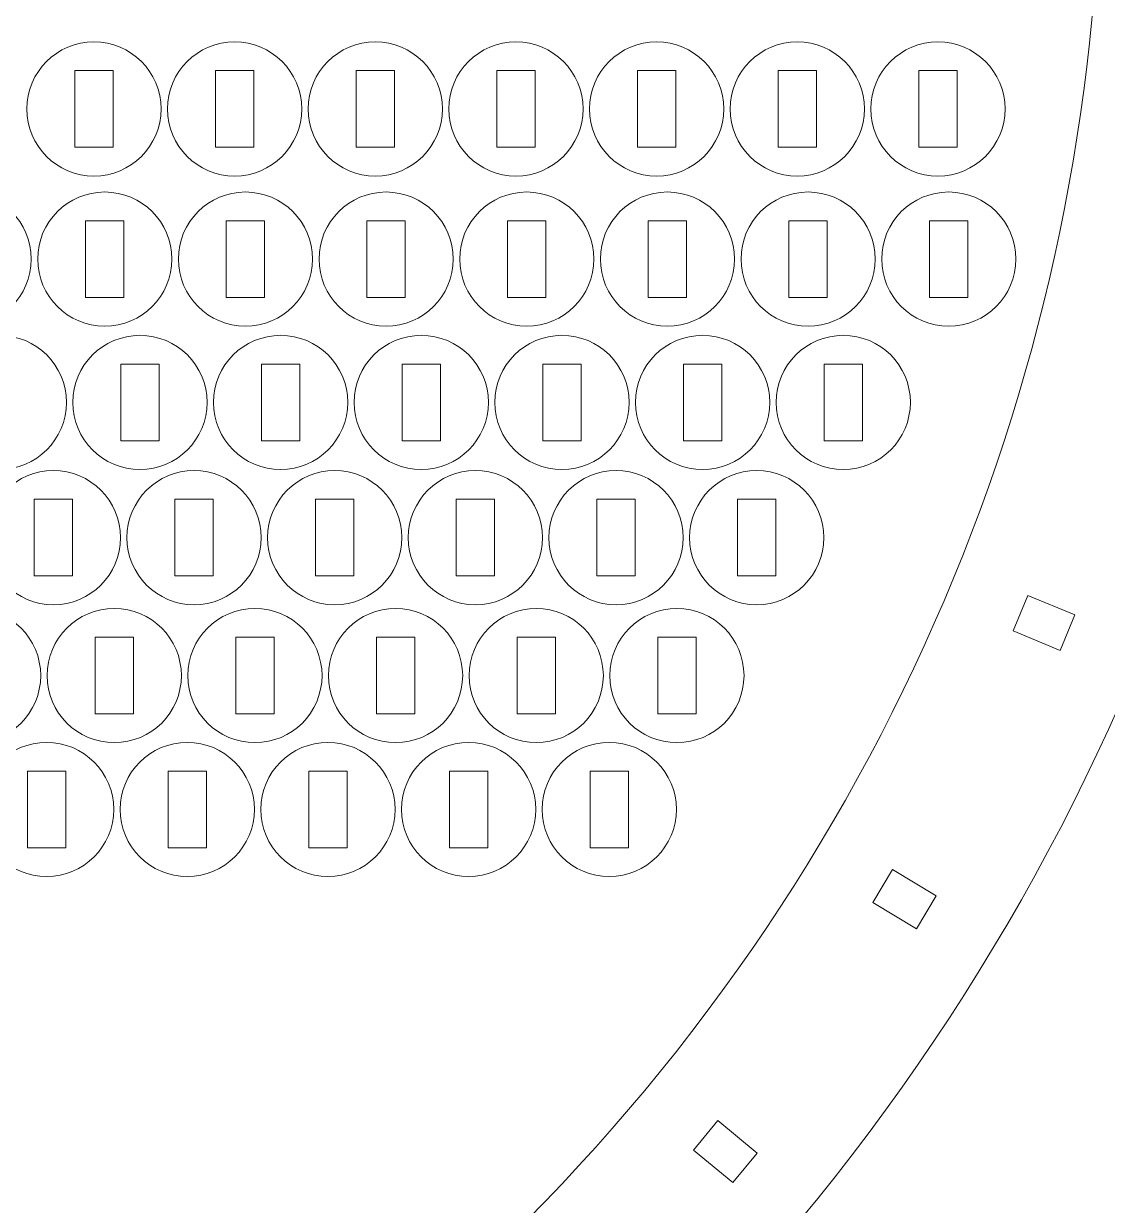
# Model space of a CAD drawing. Header units: millimetres. Extents: x -335 to 313, y -342 to 319.
# Drawn here: x -72.6 to 12.2, y -256.8 to -164.4 of the extents above; entities that cross this region are included whole.
import ezdxf

# ---------------------------------------------------------------- set-up
doc = ezdxf.new("R2010")
doc.units = ezdxf.units.MM
doc.header["$MEASUREMENT"] = 0
doc.layers.add('Camada 1', color=7, linetype='Continuous')

msp = doc.modelspace()

# ---------------------------------------------------------------- linework, layer by layer
at = {"layer": 'Camada 1', "lineweight": 20}
for points in [[(-44.0981, -10.5652), (-120.6587, 43.7807), (-226.7795, 25.7721), (-281.1255, -50.7885), (-281.1255, -50.7885), (-335.4714, -127.349), (-317.4631, -233.4698), (-240.9026, -287.8158), (-240.9026, -287.8158), (-164.342, -342.162), (-58.2213, -324.1537), (-3.8751, -247.5934), (-3.8751, -247.5934), (50.4711, -171.0329), (32.463, -64.912), (-44.0981, -10.5652)], [(-16.7808, -238.4322), (-66.0675, -307.8649), (-162.3086, -324.1967), (-231.7415, -274.9101), (-231.7415, -274.9101), (-301.1743, -225.6236), (-317.5062, -129.3825), (-268.2197, -59.9496), (-268.2197, -59.9496), (-218.9332, 9.4834), (-122.6921, 25.8154), (-53.2585, -23.4715), (-53.2585, -23.4715), (16.1742, -72.7583), (32.5058, -168.9994), (-16.7808, -238.4322)], [(-67.1062, -165.7797), (-70.0057, -165.7797), (-72.3562, -168.1302), (-72.3562, -171.0297), (-72.3562, -171.0297), (-72.3562, -173.9292), (-70.0057, -176.2797), (-67.1062, -176.2797), (-67.1062, -176.2797), (-64.2067, -176.2797), (-61.8562, -173.9292), (-61.8562, -171.0297), (-61.8562, -171.0297), (-61.8562, -168.1302), (-64.2067, -165.7797), (-67.1062, -165.7797)], [(-56.0995, -165.7797), (-58.999, -165.7797), (-61.3495, -168.1302), (-61.3495, -171.0297), (-61.3495, -171.0297), (-61.3495, -173.9292), (-58.999, -176.2797), (-56.0995, -176.2797), (-56.0995, -176.2797), (-53.2, -176.2797), (-50.8495, -173.9292), (-50.8495, -171.0297), (-50.8495, -171.0297), (-50.8495, -168.1302), (-53.2, -165.7797), (-56.0995, -165.7797)], [(-45.0928, -165.7797), (-47.9923, -165.7797), (-50.3428, -168.1302), (-50.3428, -171.0297), (-50.3428, -171.0297), (-50.3428, -173.9292), (-47.9923, -176.2797), (-45.0928, -176.2797), (-45.0928, -176.2797), (-42.1933, -176.2797), (-39.8428, -173.9292), (-39.8428, -171.0297), (-39.8428, -171.0297), (-39.8428, -168.1302), (-42.1933, -165.7797), (-45.0928, -165.7797)], [(-34.0861, -165.7797), (-36.9856, -165.7797), (-39.3361, -168.1302), (-39.3361, -171.0297), (-39.3361, -171.0297), (-39.3361, -173.9292), (-36.9856, -176.2797), (-34.0861, -176.2797), (-34.0861, -176.2797), (-31.1866, -176.2797), (-28.8361, -173.9292), (-28.8361, -171.0297), (-28.8361, -171.0297), (-28.8361, -168.1302), (-31.1866, -165.7797), (-34.0861, -165.7797)], [(-23.0794, -165.7797), (-25.9789, -165.7797), (-28.3294, -168.1302), (-28.3294, -171.0297), (-28.3294, -171.0297), (-28.3294, -173.9292), (-25.9789, -176.2797), (-23.0794, -176.2797), (-23.0794, -176.2797), (-20.1799, -176.2797), (-17.8294, -173.9292), (-17.8294, -171.0297), (-17.8294, -171.0297), (-17.8294, -168.1302), (-20.1799, -165.7797), (-23.0794, -165.7797)], [(-12.0727, -165.7797), (-14.9722, -165.7797), (-17.3227, -168.1302), (-17.3227, -171.0297), (-17.3227, -171.0297), (-17.3227, -173.9292), (-14.9722, -176.2797), (-12.0727, -176.2797), (-12.0727, -176.2797), (-9.1732, -176.2797), (-6.8227, -173.9292), (-6.8227, -171.0297), (-6.8227, -171.0297), (-6.8227, -168.1302), (-9.1732, -165.7797), (-12.0727, -165.7797)], [(-1.066, -165.7797), (-3.9655, -165.7797), (-6.316, -168.1302), (-6.316, -171.0297), (-6.316, -171.0297), (-6.316, -173.9292), (-3.9655, -176.2797), (-1.066, -176.2797), (-1.066, -176.2797), (1.8335, -176.2797), (4.184, -173.9292), (4.184, -171.0297), (4.184, -171.0297), (4.184, -168.1302), (1.8335, -165.7797), (-1.066, -165.7797)], [(-65.6062, -168.0297), (-65.6062, -168.0297), (-68.6062, -168.0297), (-68.6062, -168.0297), (-68.6062, -168.0297), (-68.6062, -168.0297), (-68.6062, -174.0297), (-68.6062, -174.0297), (-68.6062, -174.0297), (-68.6062, -174.0297), (-65.6062, -174.0297), (-65.6062, -174.0297), (-65.6062, -174.0297), (-65.6062, -174.0297), (-65.6062, -168.0297), (-65.6062, -168.0297)], [(-54.5995, -168.0297), (-54.5995, -168.0297), (-57.5995, -168.0297), (-57.5995, -168.0297), (-57.5995, -168.0297), (-57.5995, -168.0297), (-57.5995, -174.0297), (-57.5995, -174.0297), (-57.5995, -174.0297), (-57.5995, -174.0297), (-54.5995, -174.0297), (-54.5995, -174.0297), (-54.5995, -174.0297), (-54.5995, -174.0297), (-54.5995, -168.0297), (-54.5995, -168.0297)], [(-43.5928, -168.0297), (-43.5928, -168.0297), (-46.5928, -168.0297), (-46.5928, -168.0297), (-46.5928, -168.0297), (-46.5928, -168.0297), (-46.5928, -174.0297), (-46.5928, -174.0297), (-46.5928, -174.0297), (-46.5928, -174.0297), (-43.5928, -174.0297), (-43.5928, -174.0297), (-43.5928, -174.0297), (-43.5928, -174.0297), (-43.5928, -168.0297), (-43.5928, -168.0297)], [(-32.5861, -168.0297), (-32.5861, -168.0297), (-35.5861, -168.0297), (-35.5861, -168.0297), (-35.5861, -168.0297), (-35.5861, -168.0297), (-35.5861, -174.0297), (-35.5861, -174.0297), (-35.5861, -174.0297), (-35.5861, -174.0297), (-32.5861, -174.0297), (-32.5861, -174.0297), (-32.5861, -174.0297), (-32.5861, -174.0297), (-32.5861, -168.0297), (-32.5861, -168.0297)], [(-21.5794, -168.0297), (-21.5794, -168.0297), (-24.5794, -168.0297), (-24.5794, -168.0297), (-24.5794, -168.0297), (-24.5794, -168.0297), (-24.5794, -174.0297), (-24.5794, -174.0297), (-24.5794, -174.0297), (-24.5794, -174.0297), (-21.5794, -174.0297), (-21.5794, -174.0297), (-21.5794, -174.0297), (-21.5794, -174.0297), (-21.5794, -168.0297), (-21.5794, -168.0297)], [(-10.5727, -168.0297), (-10.5727, -168.0297), (-13.5727, -168.0297), (-13.5727, -168.0297), (-13.5727, -168.0297), (-13.5727, -168.0297), (-13.5727, -174.0297), (-13.5727, -174.0297), (-13.5727, -174.0297), (-13.5727, -174.0297), (-10.5727, -174.0297), (-10.5727, -174.0297), (-10.5727, -174.0297), (-10.5727, -174.0297), (-10.5727, -168.0297), (-10.5727, -168.0297)], [(0.434, -168.0297), (0.434, -168.0297), (-2.566, -168.0297), (-2.566, -168.0297), (-2.566, -168.0297), (-2.566, -168.0297), (-2.566, -174.0297), (-2.566, -174.0297), (-2.566, -174.0297), (-2.566, -174.0297), (0.434, -174.0297), (0.434, -174.0297), (0.434, -174.0297), (0.434, -174.0297), (0.434, -168.0297), (0.434, -168.0297)], [(-77.2662, -177.5272), (-80.1657, -177.5272), (-82.5162, -179.8777), (-82.5162, -182.7772), (-82.5162, -182.7772), (-82.5162, -185.6767), (-80.1657, -188.0272), (-77.2662, -188.0272), (-77.2662, -188.0272), (-74.3667, -188.0272), (-72.0162, -185.6767), (-72.0162, -182.7772), (-72.0162, -182.7772), (-72.0162, -179.8777), (-74.3667, -177.5272), (-77.2662, -177.5272)], [(-66.2595, -177.5272), (-69.159, -177.5272), (-71.5095, -179.8777), (-71.5095, -182.7772), (-71.5095, -182.7772), (-71.5095, -185.6767), (-69.159, -188.0272), (-66.2595, -188.0272), (-66.2595, -188.0272), (-63.36, -188.0272), (-61.0095, -185.6767), (-61.0095, -182.7772), (-61.0095, -182.7772), (-61.0095, -179.8777), (-63.36, -177.5272), (-66.2595, -177.5272)], [(-55.2528, -177.5272), (-58.1523, -177.5272), (-60.5028, -179.8777), (-60.5028, -182.7772), (-60.5028, -182.7772), (-60.5028, -185.6767), (-58.1523, -188.0272), (-55.2528, -188.0272), (-55.2528, -188.0272), (-52.3533, -188.0272), (-50.0028, -185.6767), (-50.0028, -182.7772), (-50.0028, -182.7772), (-50.0028, -179.8777), (-52.3533, -177.5272), (-55.2528, -177.5272)], [(-44.2461, -177.5272), (-47.1456, -177.5272), (-49.4961, -179.8777), (-49.4961, -182.7772), (-49.4961, -182.7772), (-49.4961, -185.6767), (-47.1456, -188.0272), (-44.2461, -188.0272), (-44.2461, -188.0272), (-41.3466, -188.0272), (-38.9961, -185.6767), (-38.9961, -182.7772), (-38.9961, -182.7772), (-38.9961, -179.8777), (-41.3466, -177.5272), (-44.2461, -177.5272)], [(-33.2394, -177.5272), (-36.1389, -177.5272), (-38.4894, -179.8777), (-38.4894, -182.7772), (-38.4894, -182.7772), (-38.4894, -185.6767), (-36.1389, -188.0272), (-33.2394, -188.0272), (-33.2394, -188.0272), (-30.3399, -188.0272), (-27.9894, -185.6767), (-27.9894, -182.7772), (-27.9894, -182.7772), (-27.9894, -179.8777), (-30.3399, -177.5272), (-33.2394, -177.5272)], [(-22.2327, -177.5272), (-25.1322, -177.5272), (-27.4827, -179.8777), (-27.4827, -182.7772), (-27.4827, -182.7772), (-27.4827, -185.6767), (-25.1322, -188.0272), (-22.2327, -188.0272), (-22.2327, -188.0272), (-19.3332, -188.0272), (-16.9827, -185.6767), (-16.9827, -182.7772), (-16.9827, -182.7772), (-16.9827, -179.8777), (-19.3332, -177.5272), (-22.2327, -177.5272)], [(-11.226, -177.5272), (-14.1255, -177.5272), (-16.476, -179.8777), (-16.476, -182.7772), (-16.476, -182.7772), (-16.476, -185.6767), (-14.1255, -188.0272), (-11.226, -188.0272), (-11.226, -188.0272), (-8.3265, -188.0272), (-5.976, -185.6767), (-5.976, -182.7772), (-5.976, -182.7772), (-5.976, -179.8777), (-8.3265, -177.5272), (-11.226, -177.5272)], [(-0.2193, -177.5272), (-3.1188, -177.5272), (-5.4693, -179.8777), (-5.4693, -182.7772), (-5.4693, -182.7772), (-5.4693, -185.6767), (-3.1188, -188.0272), (-0.2193, -188.0272), (-0.2193, -188.0272), (2.6802, -188.0272), (5.0307, -185.6767), (5.0307, -182.7772), (5.0307, -182.7772), (5.0307, -179.8777), (2.6802, -177.5272), (-0.2193, -177.5272)], [(-64.7595, -179.7772), (-64.7595, -179.7772), (-67.7595, -179.7772), (-67.7595, -179.7772), (-67.7595, -179.7772), (-67.7595, -179.7772), (-67.7595, -185.7772), (-67.7595, -185.7772), (-67.7595, -185.7772), (-67.7595, -185.7772), (-64.7595, -185.7772), (-64.7595, -185.7772), (-64.7595, -185.7772), (-64.7595, -185.7772), (-64.7595, -179.7772), (-64.7595, -179.7772)], [(-53.7528, -179.7772), (-53.7528, -179.7772), (-56.7528, -179.7772), (-56.7528, -179.7772), (-56.7528, -179.7772), (-56.7528, -179.7772), (-56.7528, -185.7772), (-56.7528, -185.7772), (-56.7528, -185.7772), (-56.7528, -185.7772), (-53.7528, -185.7772), (-53.7528, -185.7772), (-53.7528, -185.7772), (-53.7528, -185.7772), (-53.7528, -179.7772), (-53.7528, -179.7772)], [(-42.7461, -179.7772), (-42.7461, -179.7772), (-45.7461, -179.7772), (-45.7461, -179.7772), (-45.7461, -179.7772), (-45.7461, -179.7772), (-45.7461, -185.7772), (-45.7461, -185.7772), (-45.7461, -185.7772), (-45.7461, -185.7772), (-42.7461, -185.7772), (-42.7461, -185.7772), (-42.7461, -185.7772), (-42.7461, -185.7772), (-42.7461, -179.7772), (-42.7461, -179.7772)], [(-31.7394, -179.7772), (-31.7394, -179.7772), (-34.7394, -179.7772), (-34.7394, -179.7772), (-34.7394, -179.7772), (-34.7394, -179.7772), (-34.7394, -185.7772), (-34.7394, -185.7772), (-34.7394, -185.7772), (-34.7394, -185.7772), (-31.7394, -185.7772), (-31.7394, -185.7772), (-31.7394, -185.7772), (-31.7394, -185.7772), (-31.7394, -179.7772), (-31.7394, -179.7772)], [(-20.7327, -179.7772), (-20.7327, -179.7772), (-23.7327, -179.7772), (-23.7327, -179.7772), (-23.7327, -179.7772), (-23.7327, -179.7772), (-23.7327, -185.7772), (-23.7327, -185.7772), (-23.7327, -185.7772), (-23.7327, -185.7772), (-20.7327, -185.7772), (-20.7327, -185.7772), (-20.7327, -185.7772), (-20.7327, -185.7772), (-20.7327, -179.7772), (-20.7327, -179.7772)], [(-9.726, -179.7772), (-9.726, -179.7772), (-12.726, -179.7772), (-12.726, -179.7772), (-12.726, -179.7772), (-12.726, -179.7772), (-12.726, -185.7772), (-12.726, -185.7772), (-12.726, -185.7772), (-12.726, -185.7772), (-9.726, -185.7772), (-9.726, -185.7772), (-9.726, -185.7772), (-9.726, -185.7772), (-9.726, -179.7772), (-9.726, -179.7772)], [(1.2807, -179.7772), (1.2807, -179.7772), (-1.7193, -179.7772), (-1.7193, -179.7772), (-1.7193, -179.7772), (-1.7193, -179.7772), (-1.7193, -185.7772), (-1.7193, -185.7772), (-1.7193, -185.7772), (-1.7193, -185.7772), (1.2807, -185.7772), (1.2807, -185.7772), (1.2807, -185.7772), (1.2807, -185.7772), (1.2807, -179.7772), (1.2807, -179.7772)], [(-74.5145, -188.7456), (-77.414, -188.7456), (-79.7645, -191.0961), (-79.7645, -193.9956), (-79.7645, -193.9956), (-79.7645, -196.8951), (-77.414, -199.2456), (-74.5145, -199.2456), (-74.5145, -199.2456), (-71.615, -199.2456), (-69.2645, -196.8951), (-69.2645, -193.9956), (-69.2645, -193.9956), (-69.2645, -191.0961), (-71.615, -188.7456), (-74.5145, -188.7456)], [(-63.5078, -188.7456), (-66.4073, -188.7456), (-68.7578, -191.0961), (-68.7578, -193.9956), (-68.7578, -193.9956), (-68.7578, -196.8951), (-66.4073, -199.2456), (-63.5078, -199.2456), (-63.5078, -199.2456), (-60.6083, -199.2456), (-58.2578, -196.8951), (-58.2578, -193.9956), (-58.2578, -193.9956), (-58.2578, -191.0961), (-60.6083, -188.7456), (-63.5078, -188.7456)], [(-52.5011, -188.7456), (-55.4006, -188.7456), (-57.7511, -191.0961), (-57.7511, -193.9956), (-57.7511, -193.9956), (-57.7511, -196.8951), (-55.4006, -199.2456), (-52.5011, -199.2456), (-52.5011, -199.2456), (-49.6016, -199.2456), (-47.2511, -196.8951), (-47.2511, -193.9956), (-47.2511, -193.9956), (-47.2511, -191.0961), (-49.6016, -188.7456), (-52.5011, -188.7456)], [(-41.4944, -188.7456), (-44.3939, -188.7456), (-46.7444, -191.0961), (-46.7444, -193.9956), (-46.7444, -193.9956), (-46.7444, -196.8951), (-44.3939, -199.2456), (-41.4944, -199.2456), (-41.4944, -199.2456), (-38.5949, -199.2456), (-36.2444, -196.8951), (-36.2444, -193.9956), (-36.2444, -193.9956), (-36.2444, -191.0961), (-38.5949, -188.7456), (-41.4944, -188.7456)], [(-30.4877, -188.7456), (-33.3872, -188.7456), (-35.7377, -191.0961), (-35.7377, -193.9956), (-35.7377, -193.9956), (-35.7377, -196.8951), (-33.3872, -199.2456), (-30.4877, -199.2456), (-30.4877, -199.2456), (-27.5882, -199.2456), (-25.2377, -196.8951), (-25.2377, -193.9956), (-25.2377, -193.9956), (-25.2377, -191.0961), (-27.5882, -188.7456), (-30.4877, -188.7456)], [(-19.481, -188.7456), (-22.3805, -188.7456), (-24.731, -191.0961), (-24.731, -193.9956), (-24.731, -193.9956), (-24.731, -196.8951), (-22.3805, -199.2456), (-19.481, -199.2456), (-19.481, -199.2456), (-16.5815, -199.2456), (-14.231, -196.8951), (-14.231, -193.9956), (-14.231, -193.9956), (-14.231, -191.0961), (-16.5815, -188.7456), (-19.481, -188.7456)], [(-8.4743, -188.7456), (-11.3738, -188.7456), (-13.7243, -191.0961), (-13.7243, -193.9956), (-13.7243, -193.9956), (-13.7243, -196.8951), (-11.3738, -199.2456), (-8.4743, -199.2456), (-8.4743, -199.2456), (-5.5748, -199.2456), (-3.2243, -196.8951), (-3.2243, -193.9956), (-3.2243, -193.9956), (-3.2243, -191.0961), (-5.5748, -188.7456), (-8.4743, -188.7456)], [(-62.0078, -190.9956), (-62.0078, -190.9956), (-65.0078, -190.9956), (-65.0078, -190.9956), (-65.0078, -190.9956), (-65.0078, -190.9956), (-65.0078, -196.9956), (-65.0078, -196.9956), (-65.0078, -196.9956), (-65.0078, -196.9956), (-62.0078, -196.9956), (-62.0078, -196.9956), (-62.0078, -196.9956), (-62.0078, -196.9956), (-62.0078, -190.9956), (-62.0078, -190.9956)], [(-51.0011, -190.9956), (-51.0011, -190.9956), (-54.0011, -190.9956), (-54.0011, -190.9956), (-54.0011, -190.9956), (-54.0011, -190.9956), (-54.0011, -196.9956), (-54.0011, -196.9956), (-54.0011, -196.9956), (-54.0011, -196.9956), (-51.0011, -196.9956), (-51.0011, -196.9956), (-51.0011, -196.9956), (-51.0011, -196.9956), (-51.0011, -190.9956), (-51.0011, -190.9956)], [(-39.9944, -190.9956), (-39.9944, -190.9956), (-42.9944, -190.9956), (-42.9944, -190.9956), (-42.9944, -190.9956), (-42.9944, -190.9956), (-42.9944, -196.9956), (-42.9944, -196.9956), (-42.9944, -196.9956), (-42.9944, -196.9956), (-39.9944, -196.9956), (-39.9944, -196.9956), (-39.9944, -196.9956), (-39.9944, -196.9956), (-39.9944, -190.9956), (-39.9944, -190.9956)], [(-28.9877, -190.9956), (-28.9877, -190.9956), (-31.9877, -190.9956), (-31.9877, -190.9956), (-31.9877, -190.9956), (-31.9877, -190.9956), (-31.9877, -196.9956), (-31.9877, -196.9956), (-31.9877, -196.9956), (-31.9877, -196.9956), (-28.9877, -196.9956), (-28.9877, -196.9956), (-28.9877, -196.9956), (-28.9877, -196.9956), (-28.9877, -190.9956), (-28.9877, -190.9956)], [(-17.981, -190.9956), (-17.981, -190.9956), (-20.981, -190.9956), (-20.981, -190.9956), (-20.981, -190.9956), (-20.981, -190.9956), (-20.981, -196.9956), (-20.981, -196.9956), (-20.981, -196.9956), (-20.981, -196.9956), (-17.981, -196.9956), (-17.981, -196.9956), (-17.981, -196.9956), (-17.981, -196.9956), (-17.981, -190.9956), (-17.981, -190.9956)], [(-6.9743, -190.9956), (-6.9743, -190.9956), (-9.9743, -190.9956), (-9.9743, -190.9956), (-9.9743, -190.9956), (-9.9743, -190.9956), (-9.9743, -196.9956), (-9.9743, -196.9956), (-9.9743, -196.9956), (-9.9743, -196.9956), (-6.9743, -196.9956), (-6.9743, -196.9956), (-6.9743, -196.9956), (-6.9743, -196.9956), (-6.9743, -190.9956), (-6.9743, -190.9956)], [(-70.2812, -199.329), (-73.1807, -199.329), (-75.5312, -201.6795), (-75.5312, -204.579), (-75.5312, -204.579), (-75.5312, -207.4785), (-73.1807, -209.829), (-70.2812, -209.829), (-70.2812, -209.829), (-67.3817, -209.829), (-65.0312, -207.4785), (-65.0312, -204.579), (-65.0312, -204.579), (-65.0312, -201.6795), (-67.3817, -199.329), (-70.2812, -199.329)], [(-59.2745, -199.329), (-62.174, -199.329), (-64.5245, -201.6795), (-64.5245, -204.579), (-64.5245, -204.579), (-64.5245, -207.4785), (-62.174, -209.829), (-59.2745, -209.829), (-59.2745, -209.829), (-56.375, -209.829), (-54.0245, -207.4785), (-54.0245, -204.579), (-54.0245, -204.579), (-54.0245, -201.6795), (-56.375, -199.329), (-59.2745, -199.329)], [(-48.2678, -199.329), (-51.1673, -199.329), (-53.5178, -201.6795), (-53.5178, -204.579), (-53.5178, -204.579), (-53.5178, -207.4785), (-51.1673, -209.829), (-48.2678, -209.829), (-48.2678, -209.829), (-45.3683, -209.829), (-43.0178, -207.4785), (-43.0178, -204.579), (-43.0178, -204.579), (-43.0178, -201.6795), (-45.3683, -199.329), (-48.2678, -199.329)], [(-37.2611, -199.329), (-40.1606, -199.329), (-42.5111, -201.6795), (-42.5111, -204.579), (-42.5111, -204.579), (-42.5111, -207.4785), (-40.1606, -209.829), (-37.2611, -209.829), (-37.2611, -209.829), (-34.3616, -209.829), (-32.0111, -207.4785), (-32.0111, -204.579), (-32.0111, -204.579), (-32.0111, -201.6795), (-34.3616, -199.329), (-37.2611, -199.329)], [(-26.2544, -199.329), (-29.1539, -199.329), (-31.5044, -201.6795), (-31.5044, -204.579), (-31.5044, -204.579), (-31.5044, -207.4785), (-29.1539, -209.829), (-26.2544, -209.829), (-26.2544, -209.829), (-23.3549, -209.829), (-21.0044, -207.4785), (-21.0044, -204.579), (-21.0044, -204.579), (-21.0044, -201.6795), (-23.3549, -199.329), (-26.2544, -199.329)], [(-15.2477, -199.329), (-18.1472, -199.329), (-20.4977, -201.6795), (-20.4977, -204.579), (-20.4977, -204.579), (-20.4977, -207.4785), (-18.1472, -209.829), (-15.2477, -209.829), (-15.2477, -209.829), (-12.3482, -209.829), (-9.9977, -207.4785), (-9.9977, -204.579), (-9.9977, -204.579), (-9.9977, -201.6795), (-12.3482, -199.329), (-15.2477, -199.329)], [(-68.7812, -201.579), (-68.7812, -201.579), (-71.7812, -201.579), (-71.7812, -201.579), (-71.7812, -201.579), (-71.7812, -201.579), (-71.7812, -207.579), (-71.7812, -207.579), (-71.7812, -207.579), (-71.7812, -207.579), (-68.7812, -207.579), (-68.7812, -207.579), (-68.7812, -207.579), (-68.7812, -207.579), (-68.7812, -201.579), (-68.7812, -201.579)], [(-57.7745, -201.579), (-57.7745, -201.579), (-60.7745, -201.579), (-60.7745, -201.579), (-60.7745, -201.579), (-60.7745, -201.579), (-60.7745, -207.579), (-60.7745, -207.579), (-60.7745, -207.579), (-60.7745, -207.579), (-57.7745, -207.579), (-57.7745, -207.579), (-57.7745, -207.579), (-57.7745, -207.579), (-57.7745, -201.579), (-57.7745, -201.579)], [(-46.7678, -201.579), (-46.7678, -201.579), (-49.7678, -201.579), (-49.7678, -201.579), (-49.7678, -201.579), (-49.7678, -201.579), (-49.7678, -207.579), (-49.7678, -207.579), (-49.7678, -207.579), (-49.7678, -207.579), (-46.7678, -207.579), (-46.7678, -207.579), (-46.7678, -207.579), (-46.7678, -207.579), (-46.7678, -201.579), (-46.7678, -201.579)], [(-35.7611, -201.579), (-35.7611, -201.579), (-38.7611, -201.579), (-38.7611, -201.579), (-38.7611, -201.579), (-38.7611, -201.579), (-38.7611, -207.579), (-38.7611, -207.579), (-38.7611, -207.579), (-38.7611, -207.579), (-35.7611, -207.579), (-35.7611, -207.579), (-35.7611, -207.579), (-35.7611, -207.579), (-35.7611, -201.579), (-35.7611, -201.579)], [(-24.7544, -201.579), (-24.7544, -201.579), (-27.7544, -201.579), (-27.7544, -201.579), (-27.7544, -201.579), (-27.7544, -201.579), (-27.7544, -207.579), (-27.7544, -207.579), (-27.7544, -207.579), (-27.7544, -207.579), (-24.7544, -207.579), (-24.7544, -207.579), (-24.7544, -207.579), (-24.7544, -207.579), (-24.7544, -201.579), (-24.7544, -201.579)], [(-13.7477, -201.579), (-13.7477, -201.579), (-16.7477, -201.579), (-16.7477, -201.579), (-16.7477, -201.579), (-16.7477, -201.579), (-16.7477, -207.579), (-16.7477, -207.579), (-16.7477, -207.579), (-16.7477, -207.579), (-13.7477, -207.579), (-13.7477, -207.579), (-13.7477, -207.579), (-13.7477, -207.579), (-13.7477, -201.579), (-13.7477, -201.579)], [(8.5091, -213.4002), (8.5091, -213.4002), (4.8139, -211.8688), (4.8139, -211.8688), (4.8139, -211.8688), (4.8139, -211.8688), (5.9625, -209.0974), (5.9625, -209.0974), (5.9625, -209.0974), (5.9625, -209.0974), (9.6577, -210.6288), (9.6577, -210.6288), (9.6577, -210.6288), (9.6577, -210.6288), (8.5091, -213.4002), (8.5091, -213.4002)], [(-76.5254, -210.124), (-79.4249, -210.124), (-81.7754, -212.4745), (-81.7754, -215.374), (-81.7754, -215.374), (-81.7754, -218.2735), (-79.4249, -220.624), (-76.5254, -220.624), (-76.5254, -220.624), (-73.6259, -220.624), (-71.2754, -218.2735), (-71.2754, -215.374), (-71.2754, -215.374), (-71.2754, -212.4745), (-73.6259, -210.124), (-76.5254, -210.124)], [(-65.5187, -210.124), (-68.4182, -210.124), (-70.7687, -212.4745), (-70.7687, -215.374), (-70.7687, -215.374), (-70.7687, -218.2735), (-68.4182, -220.624), (-65.5187, -220.624), (-65.5187, -220.624), (-62.6192, -220.624), (-60.2687, -218.2735), (-60.2687, -215.374), (-60.2687, -215.374), (-60.2687, -212.4745), (-62.6192, -210.124), (-65.5187, -210.124)], [(-54.512, -210.124), (-57.4115, -210.124), (-59.762, -212.4745), (-59.762, -215.374), (-59.762, -215.374), (-59.762, -218.2735), (-57.4115, -220.624), (-54.512, -220.624), (-54.512, -220.624), (-51.6125, -220.624), (-49.262, -218.2735), (-49.262, -215.374), (-49.262, -215.374), (-49.262, -212.4745), (-51.6125, -210.124), (-54.512, -210.124)], [(-43.5053, -210.124), (-46.4048, -210.124), (-48.7553, -212.4745), (-48.7553, -215.374), (-48.7553, -215.374), (-48.7553, -218.2735), (-46.4048, -220.624), (-43.5053, -220.624), (-43.5053, -220.624), (-40.6058, -220.624), (-38.2553, -218.2735), (-38.2553, -215.374), (-38.2553, -215.374), (-38.2553, -212.4745), (-40.6058, -210.124), (-43.5053, -210.124)], [(-32.4986, -210.124), (-35.3981, -210.124), (-37.7486, -212.4745), (-37.7486, -215.374), (-37.7486, -215.374), (-37.7486, -218.2735), (-35.3981, -220.624), (-32.4986, -220.624), (-32.4986, -220.624), (-29.5991, -220.624), (-27.2486, -218.2735), (-27.2486, -215.374), (-27.2486, -215.374), (-27.2486, -212.4745), (-29.5991, -210.124), (-32.4986, -210.124)], [(-21.4919, -210.124), (-24.3914, -210.124), (-26.7419, -212.4745), (-26.7419, -215.374), (-26.7419, -215.374), (-26.7419, -218.2735), (-24.3914, -220.624), (-21.4919, -220.624), (-21.4919, -220.624), (-18.5924, -220.624), (-16.2419, -218.2735), (-16.2419, -215.374), (-16.2419, -215.374), (-16.2419, -212.4745), (-18.5924, -210.124), (-21.4919, -210.124)], [(-64.0187, -212.374), (-64.0187, -212.374), (-67.0187, -212.374), (-67.0187, -212.374), (-67.0187, -212.374), (-67.0187, -212.374), (-67.0187, -218.374), (-67.0187, -218.374), (-67.0187, -218.374), (-67.0187, -218.374), (-64.0187, -218.374), (-64.0187, -218.374), (-64.0187, -218.374), (-64.0187, -218.374), (-64.0187, -212.374), (-64.0187, -212.374)], [(-53.012, -212.374), (-53.012, -212.374), (-56.012, -212.374), (-56.012, -212.374), (-56.012, -212.374), (-56.012, -212.374), (-56.012, -218.374), (-56.012, -218.374), (-56.012, -218.374), (-56.012, -218.374), (-53.012, -218.374), (-53.012, -218.374), (-53.012, -218.374), (-53.012, -218.374), (-53.012, -212.374), (-53.012, -212.374)], [(-42.0053, -212.374), (-42.0053, -212.374), (-45.0053, -212.374), (-45.0053, -212.374), (-45.0053, -212.374), (-45.0053, -212.374), (-45.0053, -218.374), (-45.0053, -218.374), (-45.0053, -218.374), (-45.0053, -218.374), (-42.0053, -218.374), (-42.0053, -218.374), (-42.0053, -218.374), (-42.0053, -218.374), (-42.0053, -212.374), (-42.0053, -212.374)], [(-30.9986, -212.374), (-30.9986, -212.374), (-33.9986, -212.374), (-33.9986, -212.374), (-33.9986, -212.374), (-33.9986, -212.374), (-33.9986, -218.374), (-33.9986, -218.374), (-33.9986, -218.374), (-33.9986, -218.374), (-30.9986, -218.374), (-30.9986, -218.374), (-30.9986, -218.374), (-30.9986, -218.374), (-30.9986, -212.374), (-30.9986, -212.374)], [(-19.9919, -212.374), (-19.9919, -212.374), (-22.9919, -212.374), (-22.9919, -212.374), (-22.9919, -212.374), (-22.9919, -212.374), (-22.9919, -218.374), (-22.9919, -218.374), (-22.9919, -218.374), (-22.9919, -218.374), (-19.9919, -218.374), (-19.9919, -218.374), (-19.9919, -218.374), (-19.9919, -218.374), (-19.9919, -212.374), (-19.9919, -212.374)], [(-70.8104, -220.6015), (-73.7099, -220.6015), (-76.0604, -222.952), (-76.0604, -225.8515), (-76.0604, -225.8515), (-76.0604, -228.751), (-73.7099, -231.1015), (-70.8104, -231.1015), (-70.8104, -231.1015), (-67.9109, -231.1015), (-65.5604, -228.751), (-65.5604, -225.8515), (-65.5604, -225.8515), (-65.5604, -222.952), (-67.9109, -220.6015), (-70.8104, -220.6015)], [(-59.8037, -220.6015), (-62.7032, -220.6015), (-65.0537, -222.952), (-65.0537, -225.8515), (-65.0537, -225.8515), (-65.0537, -228.751), (-62.7032, -231.1015), (-59.8037, -231.1015), (-59.8037, -231.1015), (-56.9042, -231.1015), (-54.5537, -228.751), (-54.5537, -225.8515), (-54.5537, -225.8515), (-54.5537, -222.952), (-56.9042, -220.6015), (-59.8037, -220.6015)], [(-48.797, -220.6015), (-51.6965, -220.6015), (-54.047, -222.952), (-54.047, -225.8515), (-54.047, -225.8515), (-54.047, -228.751), (-51.6965, -231.1015), (-48.797, -231.1015), (-48.797, -231.1015), (-45.8975, -231.1015), (-43.547, -228.751), (-43.547, -225.8515), (-43.547, -225.8515), (-43.547, -222.952), (-45.8975, -220.6015), (-48.797, -220.6015)], [(-37.7903, -220.6015), (-40.6898, -220.6015), (-43.0403, -222.952), (-43.0403, -225.8515), (-43.0403, -225.8515), (-43.0403, -228.751), (-40.6898, -231.1015), (-37.7903, -231.1015), (-37.7903, -231.1015), (-34.8908, -231.1015), (-32.5403, -228.751), (-32.5403, -225.8515), (-32.5403, -225.8515), (-32.5403, -222.952), (-34.8908, -220.6015), (-37.7903, -220.6015)], [(-26.7836, -220.6015), (-29.6831, -220.6015), (-32.0336, -222.952), (-32.0336, -225.8515), (-32.0336, -225.8515), (-32.0336, -228.751), (-29.6831, -231.1015), (-26.7836, -231.1015), (-26.7836, -231.1015), (-23.8841, -231.1015), (-21.5336, -228.751), (-21.5336, -225.8515), (-21.5336, -225.8515), (-21.5336, -222.952), (-23.8841, -220.6015), (-26.7836, -220.6015)], [(-69.3104, -222.8515), (-69.3104, -222.8515), (-72.3104, -222.8515), (-72.3104, -222.8515), (-72.3104, -222.8515), (-72.3104, -222.8515), (-72.3104, -228.8515), (-72.3104, -228.8515), (-72.3104, -228.8515), (-72.3104, -228.8515), (-69.3104, -228.8515), (-69.3104, -228.8515), (-69.3104, -228.8515), (-69.3104, -228.8515), (-69.3104, -222.8515), (-69.3104, -222.8515)], [(-58.3037, -222.8515), (-58.3037, -222.8515), (-61.3037, -222.8515), (-61.3037, -222.8515), (-61.3037, -222.8515), (-61.3037, -222.8515), (-61.3037, -228.8515), (-61.3037, -228.8515), (-61.3037, -228.8515), (-61.3037, -228.8515), (-58.3037, -228.8515), (-58.3037, -228.8515), (-58.3037, -228.8515), (-58.3037, -228.8515), (-58.3037, -222.8515), (-58.3037, -222.8515)], [(-47.297, -222.8515), (-47.297, -222.8515), (-50.297, -222.8515), (-50.297, -222.8515), (-50.297, -222.8515), (-50.297, -222.8515), (-50.297, -228.8515), (-50.297, -228.8515), (-50.297, -228.8515), (-50.297, -228.8515), (-47.297, -228.8515), (-47.297, -228.8515), (-47.297, -228.8515), (-47.297, -228.8515), (-47.297, -222.8515), (-47.297, -222.8515)], [(-36.2903, -222.8515), (-36.2903, -222.8515), (-39.2903, -222.8515), (-39.2903, -222.8515), (-39.2903, -222.8515), (-39.2903, -222.8515), (-39.2903, -228.8515), (-39.2903, -228.8515), (-39.2903, -228.8515), (-39.2903, -228.8515), (-36.2903, -228.8515), (-36.2903, -228.8515), (-36.2903, -228.8515), (-36.2903, -228.8515), (-36.2903, -222.8515), (-36.2903, -222.8515)], [(-25.2836, -222.8515), (-25.2836, -222.8515), (-28.2836, -222.8515), (-28.2836, -222.8515), (-28.2836, -222.8515), (-28.2836, -222.8515), (-28.2836, -228.8515), (-28.2836, -228.8515), (-28.2836, -228.8515), (-28.2836, -228.8515), (-25.2836, -228.8515), (-25.2836, -228.8515), (-25.2836, -228.8515), (-25.2836, -228.8515), (-25.2836, -222.8515), (-25.2836, -222.8515)], [(-2.7475, -235.1898), (-2.7475, -235.1898), (-6.1731, -233.1247), (-6.1731, -233.1247), (-6.1731, -233.1247), (-6.1731, -233.1247), (-4.6243, -230.5554), (-4.6243, -230.5554), (-4.6243, -230.5554), (-4.6243, -230.5554), (-1.1987, -232.6206), (-1.1987, -232.6206), (-1.1987, -232.6206), (-1.1987, -232.6206), (-2.7475, -235.1898), (-2.7475, -235.1898)], [(-17.1259, -255.0582), (-17.1259, -255.0582), (-20.2055, -252.5056), (-20.2055, -252.5056), (-20.2055, -252.5056), (-20.2055, -252.5056), (-18.291, -250.1959), (-18.291, -250.1959), (-18.291, -250.1959), (-18.291, -250.1959), (-15.2114, -252.7485), (-15.2114, -252.7485), (-15.2114, -252.7485), (-15.2114, -252.7485), (-17.1259, -255.0582), (-17.1259, -255.0582)]]:
    msp.add_open_spline(points, degree=3, knots=[0, 0, 0, 0, 0.2, 0.2, 0.2, 0.2, 0.4, 0.4, 0.4, 0.4, 0.6, 0.6, 0.6, 0.6, 1, 1, 1, 1], dxfattribs=at)

doc.saveas('drawing.dxf')
